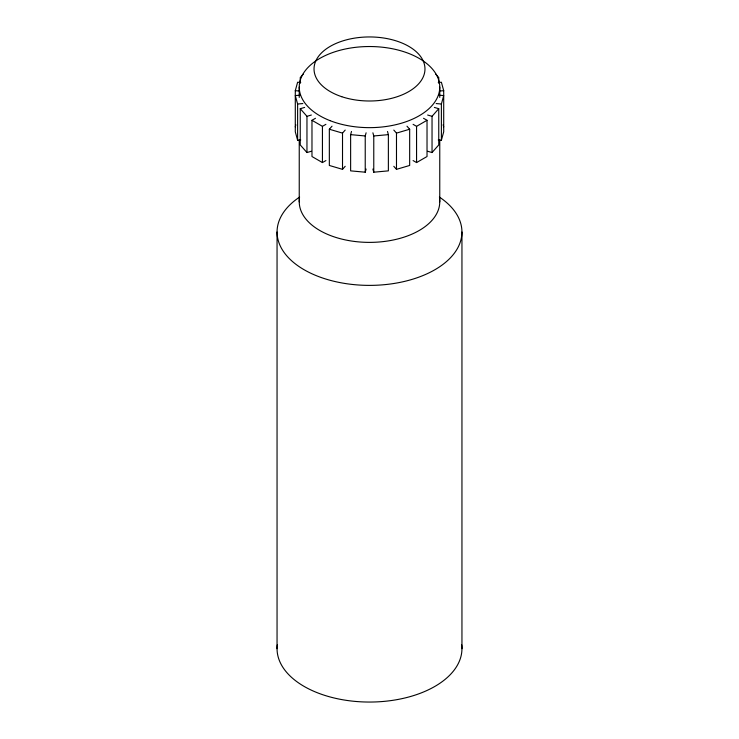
<?xml version="1.0" encoding="UTF-8"?>
<svg xmlns="http://www.w3.org/2000/svg" width="739" height="739" viewBox="0 0 739 739"><rect width="100%" height="100%" fill="white"/><g stroke="black" fill="none" stroke-linecap="round" stroke-linejoin="round"><path stroke-width="1.11" d="M300.745 139.967L297.614 140.253L295.295 131.819L295.295 90.666L297.614 82.232L300.745 82.519M295.295 126.896L295.877 124.789M366.101 169.037L365.232 172.196L350.628 170.866L350.628 134.637L351.496 131.468M365.232 172.196L365.232 135.967L366.101 132.808M438.255 139.967L441.386 140.253L441.386 104.023L443.705 95.59L438.486 95.109M441.386 140.253L443.705 131.819L443.705 90.666L441.386 82.232L438.255 82.519M303.23 74.168L300.246 77.549L300.246 83.211M345.196 166.303L342.517 169.342L329.335 165.462L329.335 129.233L332.023 126.193M342.517 169.342L342.517 133.112L345.196 130.064M427.641 151.255L432.038 152.548L432.038 116.319L438.754 108.707L434.356 107.414M432.038 152.548L438.754 144.936L438.754 108.707M325.917 160.557L322.435 162.571L311.978 156.529L311.978 120.3L315.461 118.286M311.978 120.3L322.435 126.341L325.917 124.328M413.083 124.328L416.565 126.341L427.022 120.3L427.022 156.529L416.565 162.571L413.083 160.557M311.359 151.255L306.962 152.548L300.246 144.936L300.246 108.707L304.644 107.414M300.246 108.707L306.962 116.319L311.359 115.025M393.804 130.064L396.483 133.112L409.665 129.233L409.665 165.462L396.483 169.342L393.804 166.303M300.514 95.109L295.295 95.59L297.614 104.023L297.614 140.253M297.614 104.023L302.824 103.552M439.529 91.045L443.705 90.666M372.899 132.808L373.768 135.967L388.372 134.637L388.372 170.866L373.768 172.196L372.899 169.037M295.295 90.666L299.471 91.045M436.176 103.552L441.386 104.023M350.628 134.637L365.232 135.967M427.641 115.025L432.038 116.319M329.335 129.233L342.517 133.112M423.539 118.286L427.022 120.3M435.77 74.168L438.754 77.549L438.754 83.211M406.977 126.193L409.665 129.233M443.123 124.789L443.705 126.896M387.504 131.468L388.372 134.637M461.949 232.018L461.949 648.676M439.76 87.091L439.76 97.419M439.76 139.865L439.76 201.821M416.565 126.341L416.565 162.571M396.483 133.112L396.483 169.342M373.768 135.967L373.768 172.196M322.435 126.341L322.435 162.571M306.962 116.319L306.962 152.548M299.24 87.091L299.24 97.419M299.24 139.865L299.24 201.821M277.051 232.018L277.051 648.676M439.576 198.93A70.26 40.562 0 0 1 369.5 242.383A70.26 40.562 0 0 1 299.424 198.93M439.363 197.064A92.449 53.374 0 0 1 433.294 270.64A92.449 53.374 0 0 1 305.706 270.64A92.449 53.374 0 0 1 299.637 197.064M461.709 644.87A92.449 53.374 0 0 1 369.5 702.05A92.449 53.374 0 0 1 277.291 644.87M330.121 120.679A70.26 40.562 0 0 0 439.576 89.982A70.26 40.562 0 0 0 338.804 50.603A70.26 40.562 0 0 0 330.121 120.679M341.769 96.707A55.471 32.026 0 0 0 424.971 68.976A55.471 32.026 0 0 0 341.769 41.236A55.471 32.026 0 0 0 341.769 96.707"/></g></svg>
